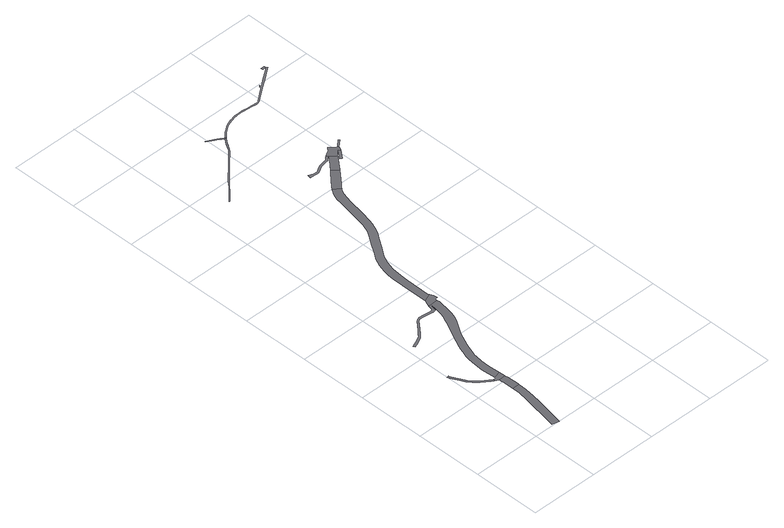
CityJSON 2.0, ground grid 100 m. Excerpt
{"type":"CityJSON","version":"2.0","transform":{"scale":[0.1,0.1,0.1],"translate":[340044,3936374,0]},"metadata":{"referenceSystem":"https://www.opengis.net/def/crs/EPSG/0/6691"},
"CityObjects":{
"road1":{"type":"Road","attributes":{"function":"3","RoadStructureAttribute.sectionType":"1"},"geometry":[{"type":"MultiSurface","lod":"1","boundaries":[[[0,1,2,3,4,5,6,7,8,9,10,11,12]]]}]},
"road2":{"type":"Road","attributes":{"RoadStructureAttribute.sectionType":"1"},"geometry":[{"type":"MultiSurface","lod":"1","boundaries":[[[13,14,15,16,17,18,19,20,21,22,23,24,25,26,27,28,29,30,31]]]}]},
"road3":{"type":"Road","attributes":{"function":"3"},"geometry":[{"type":"MultiSurface","lod":"1","boundaries":[[[32,33,34,35,36,37,38,39,0,12]]]}]},
"road4":{"type":"Road","geometry":[{"type":"MultiSurface","lod":"1","boundaries":[[[40,41,42,31,30,35,34,43,44,45]]]}]},
"road5":{"type":"Road","attributes":{"function":"3","RoadStructureAttribute.sectionType":"1"},"geometry":[{"type":"MultiSurface","lod":"1","boundaries":[[[46,47,48,49,50,51,52,53,54,55,56,57,58,59,60,61,62,63,64,65,66,67,68,69,70,71,72,73,74,75,76,77,78,79,80,81,82,83,84,85,86,87,88,89,90,91,92,93,94,95,96,97,98,99,100,101,102,103,40,45,104,105,106,107,108,109,110,111,112,113,114,115,116,117,118,119,120,85]]]}]},
"road6":{"type":"Road","geometry":[{"type":"MultiSurface","lod":"1","boundaries":[[[121,122,123,124,46,85,120,125,126,127,128,129,130]]]}]},
"road7":{"type":"Road","attributes":{"function":"3","RoadStructureAttribute.sectionType":"1"},"geometry":[{"type":"MultiSurface","lod":"1","boundaries":[[[131,132,133,134,135,136,137,138,139,140,141,142,143,144,145,146,147,148,149,150,151,152,153,154,155,156,157,158,159,160,161,162,163,164,165,166,167,168,169,170,171,121,130]]]}]},
"road8":{"type":"Road","attributes":{"RoadStructureAttribute.sectionType":"1"},"geometry":[{"type":"MultiSurface","lod":"1","boundaries":[[[172,173,174,175,176,177,178,179,180,181,182,183,184,185,186,187,188,189,190,191,192,193,194,195,196,197,198,199,200,201,202,203,204,205,206,207,208,209,210,211,212,213]]]}]},
"road9":{"type":"Road","geometry":[{"type":"MultiSurface","lod":"1","boundaries":[[[214,215,216,217,218,219,220,221,222,223,224,225,226,213]]]}]},
"road10":{"type":"Road","attributes":{"function":"3"},"geometry":[{"type":"MultiSurface","lod":"1","boundaries":[[[227,228,229,230,152,151,231,232,233,234]]]}]},
"road11":{"type":"Road","geometry":[{"type":"MultiSurface","lod":"1","boundaries":[[[214,213,212,235,236]]]}]},
"road12":{"type":"Road","attributes":{"RoadStructureAttribute.sectionType":"1"},"geometry":[{"type":"MultiSurface","lod":"1","boundaries":[[[237,238,239,240,241,242,243,244,245,246,247,248,249,250,251,252,253,254,255,256,257,258,259]]]}]},
"road13":{"type":"Road","attributes":{"function":"3","RoadStructureAttribute.sectionType":"1"},"geometry":[{"type":"MultiSurface","lod":"1","boundaries":[[[260,227,234,261,262,259]]]}]},
"road14":{"type":"Road","attributes":{"RoadStructureAttribute.sectionType":"1"},"geometry":[{"type":"MultiSurface","lod":"1","boundaries":[[[263,264,265,266]]]}]},
"road15":{"type":"Road","geometry":[{"type":"MultiSurface","lod":"1","boundaries":[[[262,267,268,263,266,269,270,271,272,273,274,275,276,277,278,237,259]]]}]},
"road16":{"type":"Road","geometry":[{"type":"MultiSurface","lod":"1","boundaries":[[[279,280,273,272]]]}]},
"road17":{"type":"Road","geometry":[{"type":"MultiSurface","lod":"1","boundaries":[[[281,282,283,284,285,286,287,288,289,290,291,292,293,294,295,296,297,298,299,300,301,302,303,304,305,306,307,308,309,310,311,312,313,314,315,316,317,318,319,320,316,321,322,323,324,325,326,327,328,329,330,331,332,333,334,335,336,337,338,339,340,341,342,343,344,345,346,347,348,349,350,351,352,353,214,236]]]}]}
},
"vertices":[
[426,834,0],[420,716,0],[400,573,0],[355,342,0],[345,293,0],[295,27,0],[400,1,0],[461,322,0],[493,486,0],[494,489,0],[506,555,0],[527,706,0],[532,835,0],
[283,1180,0],[243,1209,0],[173,1276,0],[132,1335,0],[96,1407,0],[37,1513,0],[33,1525,0],[31,1547,0],[1,1544,0],[4,1518,0],[10,1501,0],[70,1394,0],[107,1322,0],[107,1319,0],[151,1254,0],[223,1188,0],[334,1108,0],[362,1091,0],[378,1117,0],
[533,852,0],[525,1030,0],[523,1064,0],[418,1057,0],[419,1040,0],[419,1026,0],[421,1002,0],[427,848,0],
[413,1130,0],[402,1115,0],[394,1112,0],[521,1097,0],[520,1120,0],[518,1155,0],
[772,2641,0],[757,2584,0],[750,2567,0],[738,2556,0],[719,2551,0],[702,2552,0],[579,2570,0],[554,2570,0],[537,2569,0],[510,2564,0],[497,2559,0],[467,2537,0],[423,2482,0],[367,2419,0],[310,2355,0],[281,2324,0],[225,2289,0],[153,2260,0],[108,2244,0],[119,2213,0],[165,2228,0],[241,2259,0],[263,2273,0],[281,2286,0],[302,2306,0],[330,2337,0],[395,2410,0],[443,2465,0],[486,2518,0],[509,2535,0],[517,2538,0],[535,2540,0],[575,2540,0],[698,2522,0],[729,2517,0],[753,2517,0],[772,2522,0],[779,2531,0],[800,2628,0],[802,2633,0],[798,2558,0],[785,2481,0],[772,2428,0],[758,2379,0],[728,2311,0],[727,2308,0],[704,2256,0],[629,2110,0],[595,2044,0],[506,1846,0],[493,1812,0],[472,1754,0],[468,1743,0],[440,1655,0],[431,1625,0],[424,1590,0],[411,1475,0],[401,1341,0],[506,1340,0],[514,1465,0],[528,1575,0],[533,1601,0],[539,1624,0],[551,1661,0],[567,1709,0],[603,1807,0],[688,1996,0],[819,2209,0],[850,2275,0],[856,2288,0],[878,2350,0],[906,2472,0],[914,2542,0],[919,2603,0],[917,2639,0],
[809,2732,0],[789,2685,0],[779,2666,0],[773,2646,0],[915,2673,0],[919,2671,0],[956,2672,0],[953,2717,0],[950,2734,0],[931,2782,0],
[919,2810,0],[917,2912,0],[919,3166,0],[926,3278,0],[941,3429,0],[977,3562,0],[1005,3626,0],[1038,3680,0],[1123,3803,0],[1208,3927,0],[1270,4023,0],[1308,4095,0],[1333,4149,0],[1352,4197,0],[1368,4257,0],[1411,4440,0],[1458,4684,0],[1500,4841,0],[1514,4870,0],[1534,4904,0],[1553,4930,0],[1453,5001,0],[1425,4956,0],[1419,4945,0],[1388,4882,0],[1368,4827,0],[1351,4745,0],[1309,4527,0],[1281,4367,0],[1264,4280,0],[1252,4240,0],[1212,4142,0],[1166,4068,0],[1070,3929,0],[1001,3819,0],[921,3698,0],[872,3589,0],[837,3480,0],[822,3387,0],[813,3297,0],[812,3136,0],
[1187,6581,0],[1150,6536,0],[1130,6507,0],[1090,6441,0],[1073,6412,0],[1055,6388,0],[1013,6345,0],[930,6267,0],[925,6262,0],[882,6220,0],[817,6155,0],[735,6073,0],[687,6026,0],[673,6010,0],[593,5918,0],[592,5917,0],[542,5864,0],[485,5806,0],[404,5724,0],[411,5717,0],[493,5800,0],[549,5857,0],[599,5910,0],[600,5912,0],[686,6002,0],[698,6015,0],[746,6063,0],[829,6146,0],[841,6158,0],[882,6199,0],[893,6210,0],[936,6251,0],[940,6256,0],[1024,6334,0],[1067,6378,0],[1086,6403,0],[1105,6432,0],[1124,6462,0],[1145,6498,0],[1164,6525,0],[1203,6572,0],[1189,6584,0],
[1202,6597,0],[1193,6602,0],[1164,6619,0],[1157,6623,0],[1145,6630,0],[1083,6666,0],[983,6723,0],[974,6708,0],[1076,6649,0],[1130,6618,0],[1136,6615,0],[1155,6603,0],[1185,6586,0],
[1685,5262,0],[1668,5242,0],[1658,5230,0],[1489,5042,0],[1561,4940,0],[1603,4990,0],[1769,5179,0],[1778,5190,0],
[1207,6577,0],[1215,6585,0],
[1836,5492,0],[1812,5476,0],[1776,5441,0],[1754,5437,0],[1660,5416,0],[1631,5404,0],[1600,5390,0],[1561,5363,0],[1548,5356,0],[1493,5362,0],[1431,5391,0],[1419,5339,0],[1553,5326,0],[1576,5337,0],[1615,5364,0],[1642,5377,0],[1669,5387,0],[1760,5408,0],[1775,5410,0],[1790,5412,0],[1819,5440,0],[1834,5455,0],[1856,5461,0],
[1815,5410,0],[1926,5375,0],[1937,5388,0],
[2011,5459,0],[1919,5343,0],[1947,5320,0],[2040,5436,0],
[2007,5464,0],[2011,5461,0],[2043,5440,0],[2057,5457,0],[2064,5481,0],[2071,5498,0],[2059,5513,0],[2057,5512,0],[2051,5515,0],[1959,5589,0],[1916,5535,0],[1886,5524,0],
[2162,5580,0],[2149,5593,0],
[1249,6622,0],[1271,6643,0],[1275,6646,0],[1282,6652,0],[1306,6673,0],[1363,6713,0],[1387,6725,0],[1404,6735,0],[1432,6746,0],[1482,6762,0],[1491,6764,0],[1550,6778,0],[1579,6783,0],[1623,6787,0],[1637,6786,0],[1690,6786,0],[1723,6784,0],[1772,6779,0],[1848,6771,0],[1883,6766,0],[1912,6761,0],[1925,6762,0],[1933,6763,0],[1945,6767,0],[1958,6773,0],[1969,6779,0],[1976,6784,0],[1979,6786,0],[1994,6798,0],[2202,6946,0],[2331,7038,0],[2404,7090,0],[2406,7091,0],[2458,7128,0],[2488,7149,0],[2473,7171,0],[2468,7204,0],[2413,7197,0],[2416,7166,0],[2425,7167,0],[2466,7166,0],[2407,7125,0],[2405,7123,0],[2303,7048,0],[2269,7022,0],[2192,6967,0],[2179,6984,0],[2164,6972,0],[2176,6955,0],[1969,6800,0],[1958,6793,0],[1941,6785,0],[1928,6783,0],[1911,6782,0],[1850,6789,0],[1774,6797,0],[1724,6802,0],[1690,6804,0],[1636,6804,0],[1622,6805,0],[1576,6801,0],[1546,6796,0],[1486,6782,0],[1480,6780,0],[1426,6763,0],[1396,6751,0],[1377,6740,0],[1353,6728,0],[1295,6687,0],[1270,6665,0],[1259,6656,0],[1241,6640,0],[1236,6635,0]
]}
